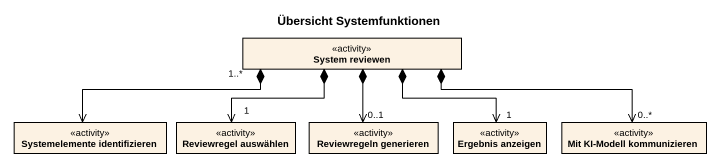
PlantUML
@startuml
title Übersicht Systemfunktionen
hide circle
hide empty members
class "System reviewen" as System_reviewen <<activity>>
class "Systemelemente identifizieren" as Systemelemente <<activity>>
class "Reviewregel auswählen" as Reviewregel_auswählen <<activity>>
class "Reviewregeln generieren" as Reviewregeln_generieren <<activity>>
class "Ergebnis anzeigen" as Ergebnis_anzeigen <<activity>>
class "Mit KI-Modell kommunizieren" as Mit_KI_Modell_kommunizieren <<activity>>
System_reviewen "1..*" *-left-> Systemelemente
System_reviewen *--> "1" Reviewregel_auswählen
System_reviewen *--> "0..1" Reviewregeln_generieren
System_reviewen *-right-> "1" Ergebnis_anzeigen
System_reviewen *-right-> "0..*" Mit_KI_Modell_kommunizieren
@enduml
